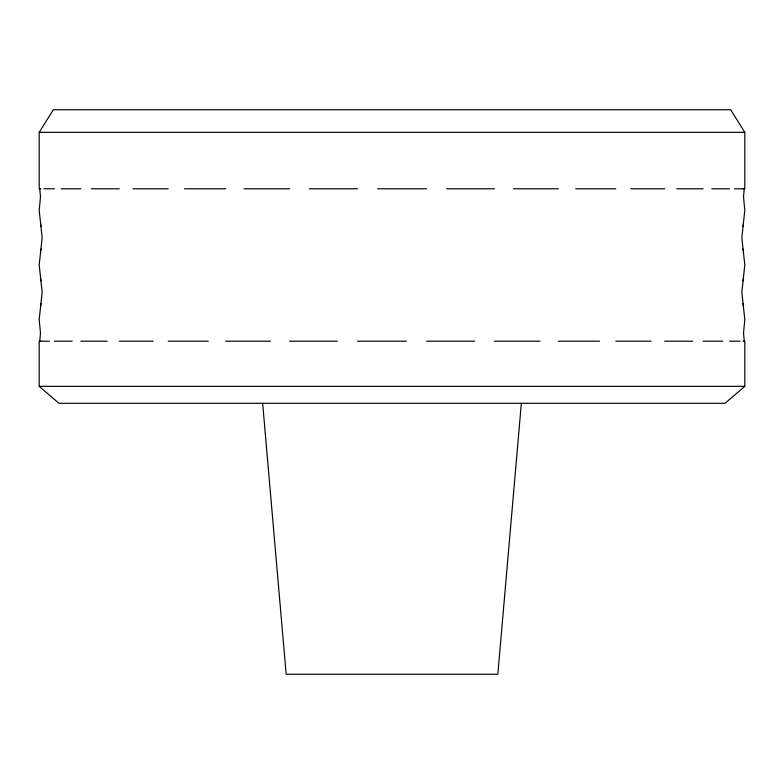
<?xml version="1.0" encoding="UTF-8"?>
<svg xmlns="http://www.w3.org/2000/svg" width="784" height="784" viewBox="0 0 784 784"><rect width="100%" height="100%" fill="white"/><g stroke="black" fill="none" stroke-linecap="round" stroke-linejoin="round"><path stroke-width="1.18" d="M521.34 403.29L497.84 674.24L286.16 674.24L262.66 403.29M39.729 188.787L40.474 196.784L39.2 210.426L42.16 237.709L39.2 264.992L42.16 292.275L39.2 319.558L40.474 333.2L39.729 341.197M744.271 188.787L743.526 196.784L744.8 210.426L741.84 237.709L744.8 264.992L741.84 292.275L744.8 319.558L743.526 333.2L744.271 341.197M40.474 251.35L41.101 249.077M40.474 305.917L41.101 303.643M742.899 226.341L743.526 224.067M742.899 280.907L743.526 278.634M40.895 188.787L39.2 188.787L39.2 132.339L53.312 109.76L730.688 109.76L744.8 132.339L744.8 188.787L743.281 188.787M743.105 341.197L744.8 341.197L744.8 386.355L725.043 403.29L58.957 403.29L39.2 386.355L39.2 341.197L40.719 341.197M39.2 132.339L744.8 132.339M43.875 188.787L54.39 188.787M61.23 188.787L80.86 188.787M91.297 188.787L119.286 188.787M132.908 188.787L168.188 188.787M184.485 188.787L225.694 188.787M244.04 188.787L289.59 188.787M309.278 188.787L357.416 188.787M377.692 188.787L426.584 188.787M446.655 188.787L494.41 188.787M513.52 188.787L558.306 188.787M575.721 188.787L615.812 188.787M630.855 188.787L664.714 188.787M676.808 188.787L703.14 188.787M711.823 188.787L729.61 188.787M734.539 188.787L743.105 188.787M40.895 341.197L49.461 341.197M54.39 341.197L72.177 341.197M80.86 341.197L107.192 341.197M119.286 341.197L153.145 341.197M168.188 341.197L208.279 341.197M225.694 341.197L270.48 341.197M289.59 341.197L337.345 341.197M357.416 341.197L406.308 341.197M426.584 341.197L474.722 341.197M494.41 341.197L539.96 341.197M558.306 341.197L599.515 341.197M615.812 341.197L651.092 341.197M664.714 341.197L692.703 341.197M703.14 341.197L722.77 341.197M729.61 341.197L740.125 341.197M39.2 386.355L744.8 386.355M742.899 249.077L743.526 251.35M742.899 303.643L743.526 305.917M40.474 224.067L41.101 226.341M40.474 278.634L41.101 280.907"/></g></svg>
